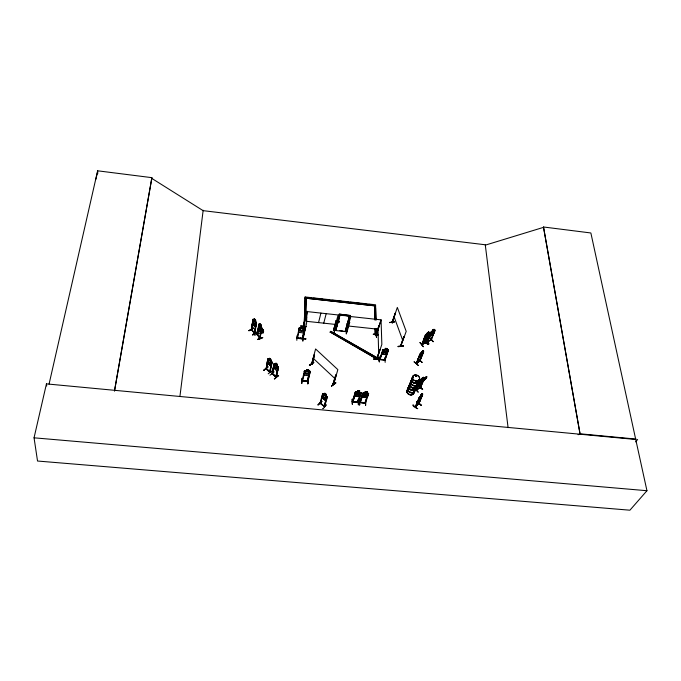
<?xml version="1.0" encoding="UTF-8"?>
<svg xmlns="http://www.w3.org/2000/svg" width="681" height="681" viewBox="0 0 681 681"><rect width="100%" height="100%" fill="white"/><g stroke="black" fill="none" stroke-linecap="round" stroke-linejoin="round"><path stroke-width="1.02" d="M339.257 314.128L350.451 315.55L339.257 314.128L334.95 330.157L339.376 314.435M334.95 330.157L335.75 330.242L339.955 314.894L349.464 315.984L339.947 315.286L335.776 330.54L345.105 331.587L349.566 315.933L339.879 314.877L335.682 330.242M345.105 331.587L349.489 315.967M430.784 332.949L431.175 332.754L427.106 342.041L431.286 339.921L434.844 330.694L430.741 339.981L431.269 339.402L431.337 339.904M431.422 339.598L426.987 341.862L431.507 331.451L430.852 332.098L429.711 336.039L432.988 334.38L433.874 333.043L432.937 334.311L429.677 335.997M338.363 320.802L338.253 321.253M427.583 341.828L431.047 332.617M305.028 329.144L302.858 338.534L305.028 328.94M305.394 316.98L303.181 326.599M305.82 338.959L300.091 338.244L305.82 338.925M306.169 326.684L300.5 325.969L306.178 326.548M429.328 332.583L425.446 342.628M425.991 342.151L425.795 342.492M425.931 342.696L429.439 333.426L425.387 342.713M303.113 338.508L306.578 323.364L306.927 311.166L303.437 326.65L303.513 326.063M309.463 374.627L308.578 375.691L303.981 375.205L303.649 374.022M309.549 372.235L307.182 381.513L309.549 372.235L310.093 372.286L307.778 381.615L307.931 381.079L307.267 381.19M306.739 369.655L306.45 370.856L304.33 371.026L309.71 371.128L308.289 371.026L308.578 369.834L306.739 369.715M307.778 381.615L310.23 371.537L309.71 371.068M418.849 356.912C418.245 360.249 424.595 351.021 421.692 355.516M422.152 344.586L425.625 335.367L421.845 344.782M308.365 370.941L308.655 369.8L306.68 369.613L306.399 370.813L305.377 371.085L304.858 373.214L305.616 374.209L307.437 374.38L308.646 373.571L309.183 371.451L308.289 370.975M306.612 317.355L306.092 317.303L306.612 317.355L306.144 319.525M304.765 371.783L304.22 371.732L304.765 371.783L302.585 381.088L302.543 380.526L302.024 380.722M303.947 324.343L303.496 329.008M304.501 326.778L303.947 326.369M303.581 374.073L303.981 375.205M151.897 177.664L114.502 390.911L151.897 177.664L97.638 170.803L49.083 384.024M301.836 383.343L302.015 378.304L301.794 383.369M304.194 329.323L304.713 329.536L304.194 329.323L302.16 338.559M305.148 296.967L304.152 327.382L305.148 296.967L375.58 304.799L376.014 320.215M301.13 327.791L299.129 328.004L298.431 331.179L298.823 332.405L303.275 332.873L304.85 328.617L303.036 328.046M304.373 332.864L304.739 320.725M305.633 314.954L306.195 297.92L305.633 316.75M301.394 326.667L303.309 326.82L302.96 328.08L303.828 328.514L303.326 330.694L302.168 331.519L300.398 331.332L299.657 330.302L300.142 328.123L301.189 327.833L301.394 326.616L303.232 326.906M302.024 338.84L302.687 338.406M302.977 336.542L302.849 341.155L302.679 336.533M299.555 328.829L299.036 328.77L299.555 328.829L297.444 338.406L297.588 337.87M299.895 327.663L304.339 328.182M296.95 335.75L296.831 340.33M297.061 338.023L297.512 338.21M299.129 328.055L299.912 327.706L299.189 328.072L296.984 338.363M379.615 359.321L382.824 349.651L387.949 349.762L388.4 350.221L384.884 360.164C383.207 359.823 386.033 359.449 384.603 359.568M373.912 359.159L380.041 359.347M373.954 358.768L384.45 359.67M417.989 400.973L418.04 400.3M277.729 367.8L278.265 368.012L277.729 367.8L275.831 377.078L276.069 376.559L272.63 373.758M276.367 377.197L272.111 373.588M276.265 377.376L276.052 376.516M274.188 363.663L271.957 373.724L274.137 363.603L274.724 363.628L278.435 367.263L276.409 377.257L272.034 373.367L272.034 373.792M271.659 362.667L272.051 362.999L271.659 362.667L269.702 371.749L270.204 372.192M270.289 371.911L266.518 368.796M270.229 372.243C261.266 363.688 268.28 371.707 269.65 371.988M266.058 368.293L266.254 368.77M300.1 338.253L305.829 338.823M416.321 380.688L415.878 380.483L416.44 380.534M398.13 346.34L403.424 345.718M398.155 346.723L403.441 346.101M415.699 375.869L416.082 375.495M416.27 380.849L416.168 380.364L415.955 380.807M416.44 375.98L415.461 375.938M333.63 384.322L333.094 383.769M179.946 396.274L203.168 210.242M312.17 364.165L314.52 355.022L314.145 354.673L311.677 364.054L312.085 364.369L311.992 363.56M312.273 363.892L311.958 364.318L312.29 364.029M376.738 358.861L376.959 358.402M376.61 358.725L376.627 359.193L379.904 349.651L376.627 359.142L376.942 358.427M376.321 334.89L375.946 335.231L381.062 319.883L381.845 344.433L376.823 359.21L376.806 358.742M248.982 330.779L253.672 328.106L249.016 330.583M251.51 329.161L251.621 330.013L252.966 320.019L251.255 329.689L254.72 333.486L256.533 323.066L253.57 319.253L253.043 319.253L251.434 329.536L254.83 333.307M251.451 329.153L251.587 329.979L252.796 320.104M254.515 318.904L253.349 322.139L253.775 323.722L254.856 324.922L255.588 324.624L255.673 320.189L254.515 318.904L256.575 323.092M345.71 329.204L345.65 329.519M347.31 323.279L347.225 323.901L347.293 323.458M349.047 317.542L349.251 316.903M254.379 333.145L254.617 332.668M254.626 333.418L256.107 323.509L254.371 333.094M254.336 333.052L256.107 323.509M254.643 335.299L259.691 333.247M257.154 332.005C253.69 335.682 248.582 335.988 257.18 332.047M258.72 324.905L257.095 334.448L257.409 334.814L258.899 324.837L257.58 334.746C256.235 332.132 259.529 339.496 260.023 338.219M258.542 327.246L259.078 324.105M257.563 339.368C267.837 335.112 260.397 339.402 257.563 339.555M260.431 324.343L261.01 325.186M261.036 326.412L261.027 329.689L260.389 329.936L259.18 326.999L260.278 323.833L261.24 325.22L260.942 326.42L263.206 332.447M261.887 328.191L259.963 338.559L261.495 328.608L259.64 338.091L260.159 338.466L259.938 337.691M259.853 338.065L261.495 328.608M257.461 334.465L258.993 324.062L258.584 328.872L260.823 332.132L261.921 328.225L261.444 327.527L261.981 328.208M267.778 366.855L263.879 370.115M425.446 378.33L426.808 376.882L422.85 381.403L420.79 382.211L424.808 378.142M266.322 369.145L267.803 359.381L268.195 359.721L266.322 369.145L265.956 368.464M267.965 366.999L263.811 370.243M269.438 359.406L269.659 358.24L271.089 359.457L270.757 360.649L271.447 361.602L271.021 363.756L270.136 364.071L268.808 362.939L268.28 361.415L268.689 359.262L269.48 359.483M263.845 370.311L268.033 366.872M269.702 358.317L269.429 359.517L267.888 358.64L266.28 369.102M268.186 373.809L272.315 370.711M271.515 362.777L269.872 371.911M268.467 358.657L272.204 362.241L270.153 372.022M269.965 375.282L274.145 371.817M272.443 374.107L274 364.386L274.392 364.718L272.46 373.733M400.666 345.812L400.7 345.752M277.039 365.671L277.32 364.48C275.89 361.032 275.192 366.182 275.924 363.339M275.643 364.531L275.882 363.262M278.64 375.878L278.435 375.486L274.503 379.147M276.98 365.663L277.261 364.471L275.839 363.296M275.856 377.061L277.874 367.68M278.061 366.463L278.384 367.297L276.222 377.334L272.008 373.733M391.992 322.394L392.316 322.019L392.358 322.794L395.355 313.132L391.95 322.445L392.154 322.828L395.176 313.158M392.086 322.011L392.358 322.794M305.054 298.099L375.512 305.914M635.731 439.475L646.95 490.72L629.916 510.197L37.532 461.028L34.05 437.815L46.444 383.888L635.731 439.475L590.87 232.97L543.481 226.986L580.101 434.231L578.033 434.691M303.496 326.454L305.59 317.21M304.696 323.356C304.909 326.284 302.951 326.854 304.45 326.599M305.888 318.316L307.429 311.617L338.125 314.971L333.979 330.123L333.486 330.055L334.184 329.595M302.611 338.38L302.602 338.9M304.713 329.374L302.483 338.942L296.925 338.312M324.028 406.514L326.625 397.551L327.178 397.755L326.625 397.551M324.301 405.995L324.675 406.302M418.926 403.654L422.475 394.699L418.679 403.893M415.555 406.651L415.785 406.14L415.768 406.668M95.817 179.384L97.664 171.603M304.39 370.992L302.049 381.088L302.092 380.517M302.585 381.088L302.543 380.551M318.546 322.615L320.904 313.09M309.6 365.314L313.788 362.411L309.617 365.382M314.52 355.022L312.017 364.326M307.88 383.769L308.212 379.053M313.788 362.411L309.583 365.322M323.756 323.169L326.182 313.669M378.253 358.436L377.632 359.44L330.217 332.056L330.77 331.358L378.253 358.436L330.77 331.358M336.048 320.538L336.559 320.751L336.048 320.538L333.588 330.064M334.09 330.089L334.107 329.57M339.334 321.057L338.823 321.423L339.308 321.679M338.934 321.977C339.198 322.59 339.453 321.321 338.755 321.083M318.07 404.957L321.892 401.381L318.095 404.752M324.428 394.222L322.743 393.456L319.968 403.339L320.215 402.811M321.994 396.444L322.828 393.473L327.391 397.023L324.531 406.846M320.257 402.837L320.436 403.297M323.024 394.512L322.462 394.308L323.024 394.512L320.308 403.569M325.858 395.457L326.225 394.299L324.743 393.099L324.428 394.333L323.594 394.069L323.007 396.155L323.526 397.636L324.956 398.751L325.969 398.462L326.565 396.393L325.901 395.414L326.284 394.299M322.743 408.396L322.947 408.787L326.582 404.846M324.284 406.353L326.761 397.423M350.272 315.618L345.769 331.315L350.451 315.346M346.578 331.8L347.063 331.851L346.672 331.238L346.459 331.766L350.851 316.554L381.156 319.857L376.184 335.205L379.181 325.595L375.708 334.907L376.312 334.95M347.021 331.86L349.702 322.368L349.191 322.317L349.702 322.368M331.707 386.093L335.852 383.011L331.562 385.761M347.08 331.826L347.114 331.289M335.844 374.89L333.026 384.007L335.844 374.89L336.227 375.24L333.486 384.433M333.392 383.624L333.094 384.101M331.485 385.923L335.707 382.696M374.822 319.338L374.55 305.514L374.942 320.096M352.137 399.27L352.332 404.122M373.333 334.269L377.929 334.95M355.363 392.035L354.392 395.023L354.707 396.18L359.287 396.623L357.159 391.805L355.363 392.035L356.189 391.728M352.375 401.952L355.218 392.818L355.754 393.039L352.784 401.986L355.754 392.869M376.27 332.992L376.321 335.078L375.248 334.958L375.171 328.429M376.227 332.634L376.448 337.086M375.869 334.388L375.75 334.89L378.985 325.578M357.465 391.924L357.831 390.749L359.798 390.988L359.347 392.137L360.206 392.537L359.517 394.605L358.249 395.397L356.418 395.227L355.737 394.256L356.41 392.188L357.516 391.907L357.831 390.749M357.516 391.967L357.883 390.851M376.516 332.634L376.482 336.942M358.529 404.854L358.163 399.653L358.291 404.667M356.206 391.788L355.371 392.137L352.273 401.918L358.138 402.445L357.499 402.36L360.53 393.303L361.066 393.533L360.53 393.303M356.189 391.805L361.253 392.682L358.027 402.462L358.257 401.926M361.185 392.631L360.198 395.635L359.262 396.589M359.525 399.994L359.628 404.999L359.202 399.968M359.577 402.411L365.467 403.118L368.668 393.346L363.62 392.452L362.794 392.835L359.577 402.582L365.408 403.109L365.569 402.624M359.679 402.088L360.275 402.096L360.215 402.667L363.169 393.584L362.632 393.533L359.747 402.267M363.169 393.584L360.215 402.437M272.655 373.656L272.247 373.29M394.665 321.977L389.523 322.436M377.632 359.44L330.217 332.056M367.229 391.66L366.77 392.86L367.621 393.269L366.906 395.329L365.629 396.112L363.816 395.933L363.135 394.963L363.833 392.894L364.939 392.622L365.322 391.515L367.229 391.711L366.846 392.767M379.283 356.997L379.504 361.645M364.939 403.092L367.936 394.018L368.472 394.069L367.936 394.197L364.939 403.118M383.062 350.545L379.862 359.679L383.054 350.383L382.535 350.332L383.054 350.383M379.155 361.781L378.985 357.116L379.487 361.645M367.646 396.368L368.6 393.363M383.267 353.958L385.233 348.314L387.063 348.502L386.663 349.583M365.586 405.357L365.493 400.513M365.62 405.357L365.723 400.547M385.012 354.129L387.063 348.451M384.901 357.721L385.157 362.352M384.39 360.096L387.617 350.843L388.136 350.894L385.003 360.13L373.903 359.185M403.782 336.618L404.122 337.01L403.782 336.618L400.607 346.186L400.607 345.659M400.547 346.093L403.969 336.601M420.007 342.543C424.331 348.212 424.799 348.17 419.973 342.577M429.405 332.575L425.421 334.848L424.306 338.789C425.753 339.845 430.128 333.605 427.583 337.095L424.306 338.789M425.497 334.882L421.607 344.646L426.068 342.33M422.126 344.612L426.17 334.482L427.515 332.66M424.186 340.56L427.898 344.407L424.416 340.432M428.843 343.769C417.078 330.311 436.053 352.724 425.387 339.81M419.522 360.964L420.177 360.547L416.142 363.569L420.032 353.933L423.046 350.494L422.586 351.728M428.34 333.086C429.864 330.54 427.651 333.145 428.894 333.103L426.996 336.465L425.685 337.129L425.336 336.593M419.913 354.733L420.109 354.341L416.295 363.739L420.007 360.904L423.616 351.915L419.487 361.066M416.397 363.705L421.403 352.605M420.254 354.469L416.653 363.501L416.602 363.016M421.428 352.613L422.714 350.911L421.811 351.856M429.694 332.754L425.616 342.832M423.046 350.494L422.177 353.677L420.041 355.925L419.777 355.508M427.532 341.845L431.601 331.741L432.946 329.91M418.253 365.544C415.291 362.42 410.302 358.819 418.364 365.348M429.541 337.844L433.244 341.666L429.762 337.708M429.634 337.657L433.073 341.734M432.461 331.034C432.086 329.825 435.627 328.072 433.763 330.345L434.308 330.37L432.392 333.724L431.09 334.388L430.75 333.843M430.971 340.091L435.057 329.979M420.517 387.48L420.041 387.753L424.425 378.006L420.083 380.449L418.909 383.446M420.168 380.483L416.363 390.162L420.296 380.909L420.032 381.283M416.457 390.136L420.296 380.909M421.726 379.266L422.143 378.117L416.763 389.915M422.339 378.176L423.199 377.674M424.135 377.87L423.097 378.5L423.573 377.283L423.054 378.457L424.825 378.091M423.616 378.406L421.684 381.76L420.347 382.535L419.998 382.075M414.814 388.8L418.185 392.001M422.799 381.82L425.94 378.381L424.306 377.964L420.168 387.898L420.594 387.719L424.169 378.662L420.109 387.685M417.717 408.54C417.853 409.085 411.741 406.012 413.129 404.897M419.215 397.363L417.947 401.032L421.445 396.938M422.552 389.438L418.815 385.293L422.688 389.481M419.053 403.288L415.299 406.795L419.266 397.406L420.594 395.916M421.054 394.818L415.419 406.957L419.47 397.874M421.122 394.776L421.82 394.103M421.735 394.793L422.535 394.027L421.684 394.861L422.152 393.652L421.198 396.657L418.943 398.836M418.449 403.705L422.688 394.018M418.653 403.876L422.637 394.827M416.636 401.603L421.258 405.11M416.27 375.801L416.168 375.503M416.321 375.81L415.989 376.099L416.227 375.571M425.642 378.934L425.88 378.423M257.18 334.099L260.108 338.389M416.934 389.609L416.636 389.745M261.257 329.681L261.862 328.702L261.564 330.106L262.747 331.749L261.487 330.43L260.814 331.324M251.289 329.238L251.783 329.927M425.94 342.654L421.828 344.765M413.026 405.076L417.598 408.745M418.917 403.603L415.521 406.906M376.193 335.256L376.363 334.609M422.254 382.245C414.388 386.621 421.769 383.488 423.19 380.951M260.823 332.132L261.376 331.375M580.101 434.231L543.481 226.986M347.182 331.494L346.493 331.579M307.829 381.598L302.049 381.062M307.906 381.275L301.93 380.858M307.31 381.556L302.645 380.679L302.458 381.096M296.873 338.142L302.679 338.568M424.425 378.006L420.066 382.015L418.951 384.246M635.713 441.884L637.629 439.458M330.14 332.345L330.694 331.647M419.726 361.151L423.727 351.124L419.998 353.95L418.806 356.946M267.301 361.739L267.565 363.288L270.893 366.123L271.557 365.356M277.754 370.37L277.082 371.128L277.754 370.285M387.327 353.192C386.51 355.176 381.428 355.09 381.786 352.664M359.262 396.64L360.266 395.644M367.646 396.299L366.667 397.398L362.096 396.955L361.798 395.746L362.096 396.904L366.667 397.346L367.578 396.299M424.765 378.091L426.17 376.729L426.851 376.933M425.004 378.781L422.501 381.309L421.862 381.13L424.357 378.593L425.191 378.755L423.241 380.211M425.455 334.89L426.119 334.243M421.164 405.297L416.678 401.484L421.207 405.238M418.926 403.109L418.755 403.578M415.308 406.744L415.963 406.293M415.75 406.234L418.789 403.424M346.391 329.408L346.186 333.886M416.44 390.119L420.654 387.157M420.713 387.378L416.244 389.975M422.152 393.652L420.977 394.784L422.203 393.695M422.739 394.061L419.232 397.432M358.18 402.113L352.247 401.713M326.488 400.036L325.68 400.7L322.122 397.959L321.943 396.41L322.164 397.951L325.722 400.658M325.927 395.457L327.297 397.032M318.036 404.889L321.926 401.186M379.496 359.057L380.015 359.125L379.462 359.398M346.629 331.264L347.123 331.485M346.535 331.604L347.08 331.673M334.03 329.927L333.469 329.868L334.184 329.757M333.613 329.544L333.588 329.859M273.736 368.276L273.524 366.693L273.736 368.276L277.124 371.085M270.859 360.615L272.204 362.241M416.661 363.067L419.836 360.768M418.108 358.802L422.254 362.488L417.964 358.913M423.616 351.915L423.131 352.043M422.646 351.66L423.488 351.021M259.291 327.178C257.163 328.395 262.176 336.823 258.737 327.612M362.02 396.614L367.136 392.784M331.528 385.923L335.69 382.875M425.259 339.998L428.783 343.956M309.387 365.178L313.583 362.198M424.297 378.806L423.778 378.883M423.573 377.283L422.186 378.159L423.556 377.393M420.798 379.836L421.76 379.274M257.163 332.2L252.523 334.72M257.324 332.405L252.668 334.899M251.553 329.621L251.57 329.212M251.664 329.774L254.558 333.009M248.957 330.719L253.443 328.089M252.821 324.003C253.272 327.195 257.018 326.114 255.494 327.033L252.736 324.037L252.532 322.428M253.077 319.312L253.57 319.253M255.673 320.189L254.49 319.006L254.353 320.172L253.519 319.287M422.16 344.101L422.075 344.407M422.169 344.177L425.608 342.62M427.549 341.428L430.954 339.887M431.55 331.519L434.776 329.8M429.566 333.571L429.056 333.622M434.963 330.83L434.461 330.889M428.86 331.885L427.481 332.643L427.03 333.775M349.038 317.235L349.089 317.491M419.93 360.462L419.726 360.956M382.773 349.676L384.842 349.506M420.449 387.498L416.738 389.421M257.512 339.521L262.611 337.538M257.435 334.422L257.375 333.979M261.632 327.382L259.452 324.113L260.074 325.016M258.584 328.872L260.874 332.107M263.079 329.561L263.666 331.366L262.747 331.162L262.738 332.022L261.215 331.715L259.81 328.991L260.202 328.208L263.13 329.595M260.891 332.532L263.079 332.966L263.164 332.413L262.994 332.932L259.887 331.8M262.262 329.408L263.138 329.544M352.954 401.662L352.349 401.39L357.568 401.96M422.501 389.575L418.789 385.42M543.268 227.428L485.247 245.169M384.833 349.447L383.769 349.736L383.037 351.847L383.658 352.835L385.403 353.005L386.655 352.196L387.395 350.085L386.587 349.617L387.949 349.762M339.147 321.96L339.359 321.441M427.711 344.475L424.254 340.509M346.459 329.255L346.51 333.75M400.768 345.395L400.82 346.144L406.199 331.366L397.329 307.412L392.12 322.82M384.876 359.909L384.493 359.738M375.827 334.371L376.414 334.456M334.065 329.791L333.673 329.749M296.95 338.134L302.611 338.746M415.87 375.512L416.363 375.614M268.527 358.674L267.931 358.691L266.126 368.668M274.137 363.697L274.741 363.68M34.05 437.815L646.95 490.72M358.197 401.926L357.559 402.369M360.309 402.241L364.888 402.658M359.636 402.411L365.459 402.939M355.218 392.997L355.754 393.039M362.641 393.712L363.177 393.754M308.221 379.079L307.795 383.948L307.974 378.866M301.989 380.858L307.829 381.377M384.705 349.83L386.459 350M383.973 351.941L385.718 352.103M309.549 372.405L310.093 372.456M580.382 433.823L636.045 439.083M388.144 351.055L387.617 350.843M378.951 357.142L379.436 361.832M373.912 358.913L384.918 359.943M304.433 326.923L303.981 326.906M377.964 334.754L373.265 334.226L377.912 334.865M297.563 337.972L302.024 338.44M306.254 321.287L335.563 324.437M348.136 325.995L378.083 329.212M345.122 331.247L345.914 331.332M375.342 334.677L376.414 334.797L376.244 328.54M306.11 298.21L374.465 305.803M307.182 297.495L311.387 297.963M313.49 298.193L317.695 298.661M319.798 298.899L322.947 299.248M326.097 299.597L329.255 299.946M332.405 300.295L335.554 300.653M337.657 300.883L341.862 301.351M343.965 301.581L348.17 302.049M350.272 302.287L354.478 302.756M356.58 302.985L359.73 303.334M362.879 303.683L366.037 304.032M369.187 304.39L372.337 304.739M339.93 330.617L343.037 330.966M384.569 359.764L384.484 359.577M415.401 375.827L415.955 376.023M365.51 402.616L364.888 403.084M418.994 383.343L420.594 383.786L418.934 383.386L419.002 384.186M275.694 364.497L274.903 364.267L274.469 366.412L274.996 367.936L276.324 369.068L277.227 368.761L277.669 366.625L277.031 365.629M425.514 378.287L425.94 378.381M426 377.615L425.591 377.495L426.451 377.163M426.102 376.738L426.783 376.968M334.175 327.587L334.405 332.294L334.397 327.782M320.181 403.135L324.667 406.693L319.993 403.322M151.88 178.448L203.117 210.65L485.264 244.768L508.094 427.668M320.623 403.271L324.216 406.089M420.569 395.916L419.811 396.648M270.936 366.089L267.616 363.254L267.395 361.73M309.668 371.102L310.23 371.588M312.187 364.224L311.626 363.969L315.592 348.961L337.861 369.63L333.588 384.288L333.026 384.007L333.443 384.39M313.226 358.317L335.18 378.815M304.296 328.216L304.782 328.676M387.898 349.745L388.4 350.221M420.756 379.76L420.083 380.449M415.01 388.664L418.134 392.162M424.263 337.921L424.357 338.738M278.444 375.682L274.315 378.781M260.253 323.935L261.146 325.237M257.375 334.345L259.861 337.776M394.58 321.798L389.455 322.632M394.095 316.784L402.803 340.611M354.775 396.172L354.469 395.048L354.716 396.265L359.296 396.623M361.858 395.746L362.096 396.955M403.382 345.897L398.087 346.535M252.583 322.402L252.736 324.037M46.444 383.888L46.7 385.991M429.694 335.095L429.762 335.988M379.904 349.651L379.709 349.625M376.252 333.349L376.389 337.112M97.638 170.803L97.741 173.706M377.981 329.238L378.696 353.669M375.571 307.999L375.895 319.457M375.078 328.71L375.248 334.958M359.542 399.824L359.628 404.999M365.263 391.524L364.888 392.579M352.256 399.117L352.29 404.31M417.7 383.233A3.728 2.945 22.4 0 1 412.848 385.557A3.728 2.945 22.4 0 1 411.401 380.458M417.802 383.097A3.78 2.988 22.4 0 1 412.89 385.455A3.78 2.988 22.4 0 1 411.426 380.279M416.849 385.318A3.72 2.954 22.4 0 1 414.031 388.034A3.72 2.954 22.4 0 1 409.885 385.667A3.72 2.954 22.4 0 1 411.281 382.135M416.9 385.157A3.711 2.937 22.4 0 1 412.524 387.651A3.711 2.937 22.4 0 1 410.098 382.969M418.653 379.802A3.797 2.996 22.4 0 1 416.568 383.292A3.797 2.996 22.4 0 1 411.877 381.224A3.797 2.996 22.4 0 1 413.154 377.385M417.87 382.816A3.728 2.945 22.4 0 1 413.018 385.148A3.728 2.945 22.4 0 1 411.571 380.041M418.543 379.947A3.737 2.954 22.4 0 1 416.781 383.318A3.737 2.954 22.4 0 1 412.209 381.854A3.737 2.954 22.4 0 1 412.397 377.972M417.862 382.969A3.78 2.988 22.4 0 1 412.941 385.327A3.78 2.988 22.4 0 1 411.477 380.151M418.704 379.675A3.797 2.996 22.4 0 1 416.627 383.165A3.797 2.996 22.4 0 1 411.928 381.096A3.797 2.996 22.4 0 1 413.205 377.257M418.713 379.53A3.746 2.954 22.4 0 1 416.661 382.977A3.746 2.954 22.4 0 1 412.031 380.943A3.746 2.954 22.4 0 1 413.29 377.146M414.831 390.196A3.686 2.937 22.5 0 1 410.022 392.52A3.686 2.937 22.5 0 1 408.6 387.446M414.942 390.06A3.746 2.979 22.5 0 1 410.064 392.418A3.746 2.979 22.5 0 1 408.617 387.276M413.844 391.422A3.686 2.937 22.5 0 1 412.082 394.776A3.686 2.937 22.5 0 1 407.578 393.329A3.686 2.937 22.5 0 1 407.783 389.472M413.869 391.345A3.686 2.937 22.5 0 1 411.835 394.776A3.686 2.937 22.5 0 1 407.281 392.758A3.686 2.937 22.5 0 1 408.532 388.987M416.576 384.722A3.703 2.937 22.4 0 1 414.823 388.076A3.703 2.937 22.4 0 1 410.294 386.612A3.703 2.937 22.4 0 1 410.49 382.756M415.768 386.825A3.754 2.979 22.5 0 1 413.988 390.23A3.754 2.979 22.5 0 1 409.4 388.749A3.754 2.979 22.5 0 1 409.596 384.842M415.001 389.796A3.694 2.937 22.5 0 1 410.192 392.12A3.694 2.937 22.5 0 1 408.762 387.046M415.827 387.77A3.703 2.937 22.5 0 1 411.009 390.094A3.703 2.937 22.5 0 1 409.579 385.012M414.993 389.941A3.746 2.979 22.5 0 1 410.115 392.299A3.746 2.979 22.5 0 1 408.668 387.149M415.819 386.697A3.754 2.979 22.5 0 1 414.039 390.102A3.754 2.979 22.5 0 1 409.443 388.63A3.754 2.979 22.5 0 1 409.647 384.714M415.827 386.561A3.703 2.945 22.5 0 1 413.793 389.992A3.703 2.945 22.5 0 1 409.204 387.974A3.703 2.945 22.5 0 1 410.456 384.195M413.869 391.286A3.66 2.911 22.5 0 1 410.175 394.682A3.66 2.911 22.5 0 1 407.323 389.924M407.859 389.353A3.66 2.911 22.5 0 1 408.566 388.953M254.285 320.572L253.928 322.777L255.009 323.977L255.366 321.772L254.285 320.572M254.711 319.398L255.341 320.564L254.711 319.398M260.031 325.492L259.657 327.697L260.551 328.991L260.925 326.795L260.031 325.492M269.404 359.866L268.986 362.02L270.314 363.152L270.732 360.998L269.404 359.866M269.897 358.717L270.68 359.832L269.897 358.717M275.618 364.88L275.184 367.025L276.512 368.157L276.954 366.012L275.618 364.88M276.128 363.731L276.912 364.846L276.128 363.731M301.096 328.225L300.602 330.404L302.381 330.591L302.875 328.421L301.096 328.225M301.726 326.897L302.781 327.408L301.726 326.897M306.365 371.179L305.837 373.299L307.667 373.477L308.195 371.358L306.365 371.179M307.02 369.877L308.11 370.37L307.02 369.877M324.36 394.674L323.773 396.751L325.203 397.866L325.799 395.789L324.36 394.674M324.99 393.567L325.807 394.657L324.99 393.567M357.397 392.282L356.716 394.35L358.538 394.512L359.227 392.452L357.397 392.282M358.146 391.013L359.33 391.124L358.146 391.013M364.812 392.997L364.114 395.057L365.935 395.235L366.642 393.167L364.812 392.997M365.578 391.728L366.761 391.847L365.578 391.728M385.48 348.536L386.604 348.646L385.48 348.536M426.876 334.124L426.042 336.235L427.353 335.563L428.196 333.46L426.876 334.124M427.634 332.686L428.485 332.26L427.634 332.686M421.233 352.945L420.398 355.031L421.556 354.154L422.39 352.06L421.233 352.945M432.299 331.383L431.456 333.486L432.758 332.83L433.61 330.719L432.299 331.383M433.065 329.945L433.908 329.519L433.065 329.945M421.565 379.598L420.713 381.658L422.041 380.883L422.901 378.823L421.565 379.598M420.381 396.24L419.522 398.274L421.479 395.193L420.381 396.24M422.101 382.552L420.56 383.837L422.101 382.552M259.325 327.093L261.513 327.561L259.325 327.093M259.461 324.173L258.993 324.062L259.41 324.199M261.981 329.408L260.457 329.119L260.951 330.813L262.474 331.111L261.981 329.408M263.028 329.893L263.343 330.992L263.028 329.893M413.001 379.198A3.763 2.962 22.3 0 0 419.326 379.819A3.763 2.962 22.3 0 0 415.878 374.908A3.763 2.962 22.3 0 0 413.001 379.198M412.958 379.317A3.746 2.954 22.3 0 0 419.258 379.938A3.746 2.954 22.3 0 0 415.836 375.044A3.746 2.954 22.3 0 0 412.958 379.317"/></g></svg>
